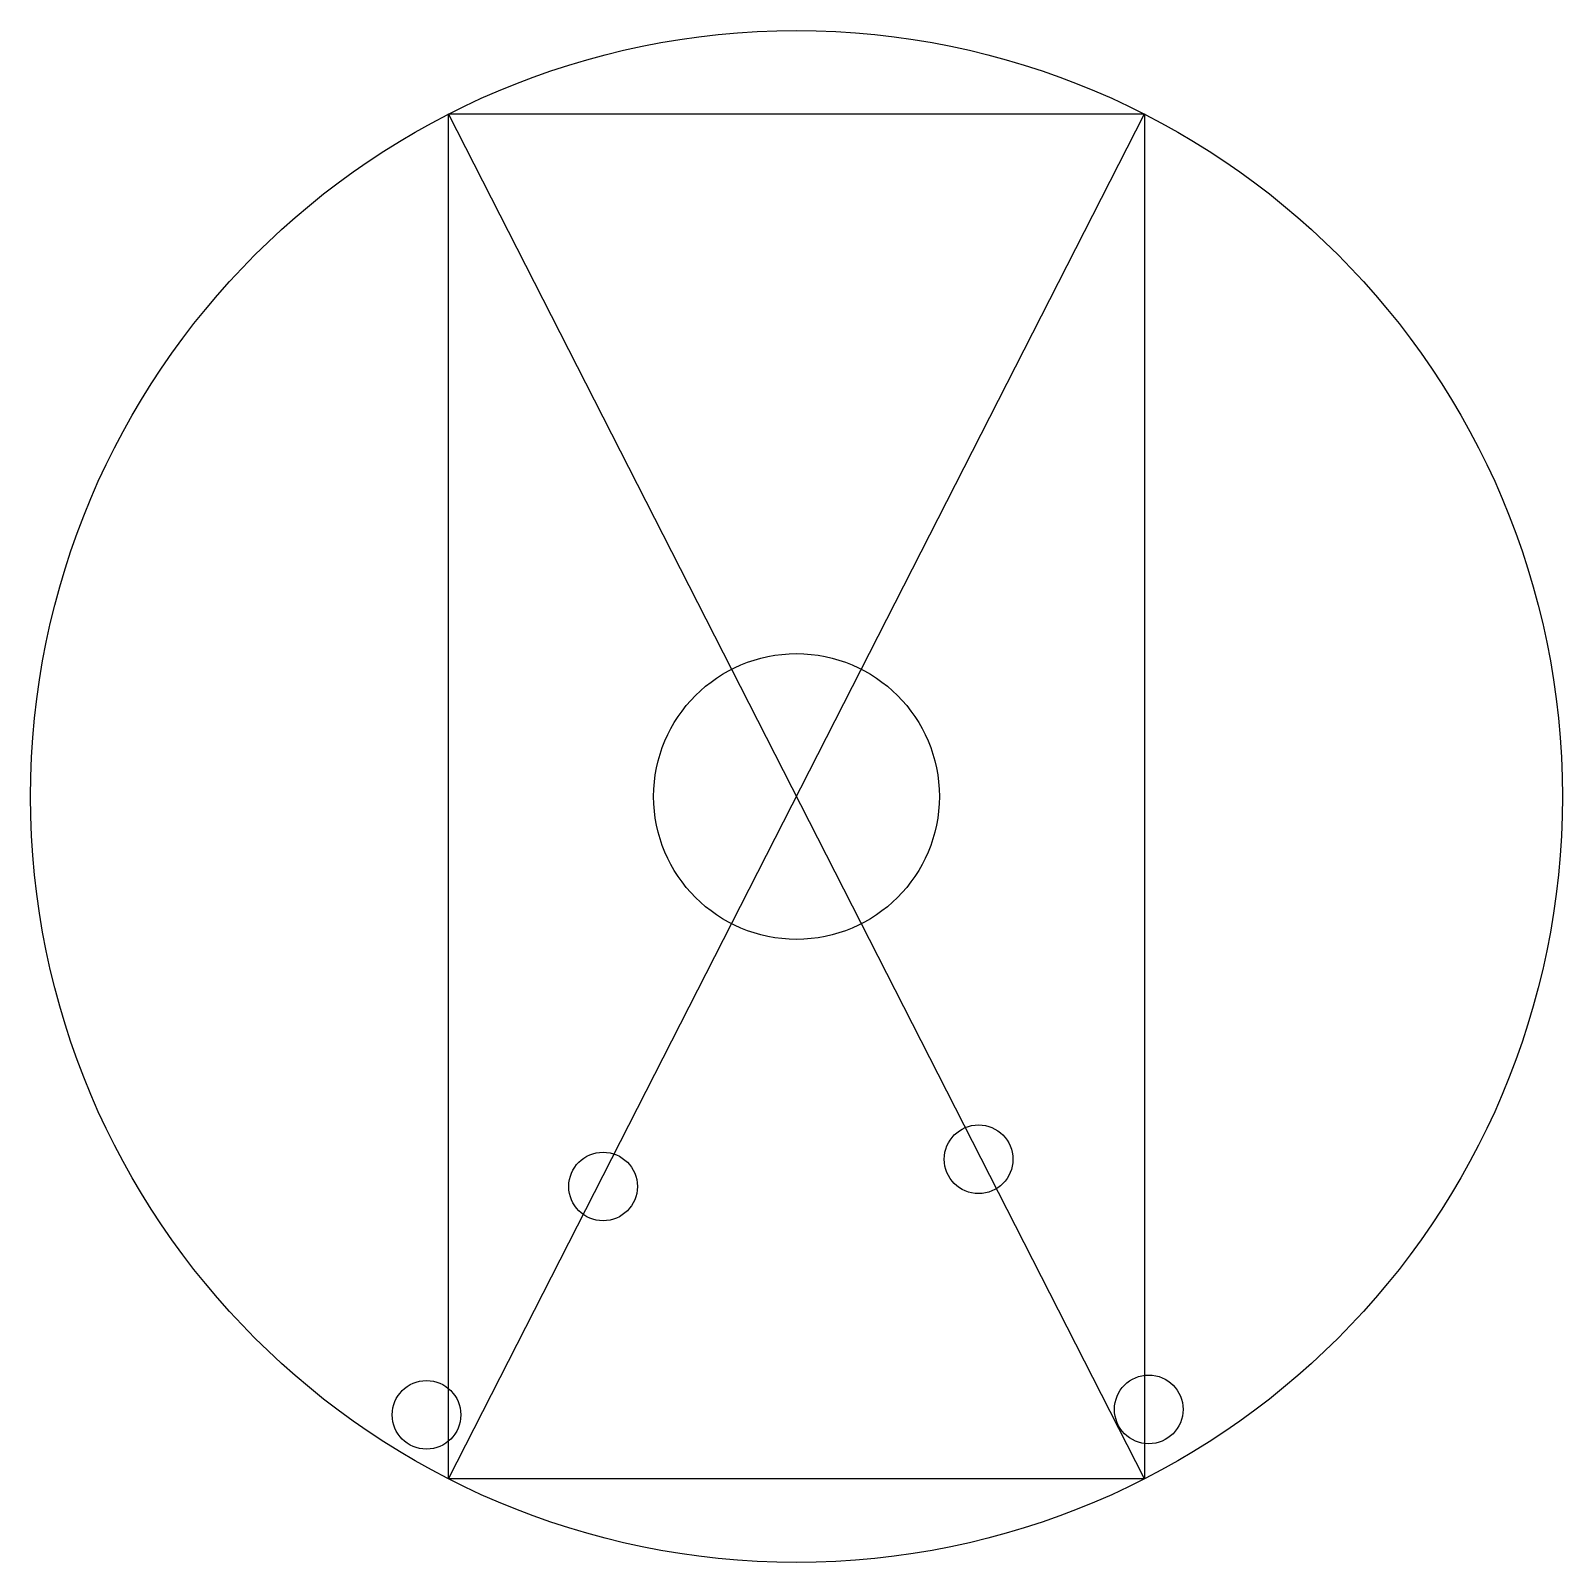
# Model space of a CAD drawing. Header units: millimetres. Extents: x -70 to 70, y -70 to 70.
import ezdxf

# ---------------------------------------------------------------- set-up
doc = ezdxf.new("R2010")
doc.units = ezdxf.units.MM
doc.layers.get('0').update_dxf_attribs({"linetype": 'CONTINUOUS'})

msp = doc.modelspace()

# ---------------------------------------------------------------- linework, layer by layer
for p, q in [((-32.03, -62.8), (-32.03, 62.85)), ((-32.03, 62.85), (32.03, 62.85)), ((32.03, -62.8), (-32.03, 62.85)), ((-32.03, -62.8), (32.03, 62.85)), ((32.03, 62.85), (32.03, -62.8)), ((32.03, -62.8), (-32.03, -62.8))]:
    msp.add_line(p, q)
for centre, radius in [((0, 0), 70.5), ((0, 0), 13.15), ((16.76, -33.39), 3.16), ((-17.8, -35.9), 3.16), ((32.43, -56.42), 3.16), ((-34.06, -56.92), 3.16)]:
    msp.add_circle(centre, radius)

doc.saveas('drawing.dxf')
